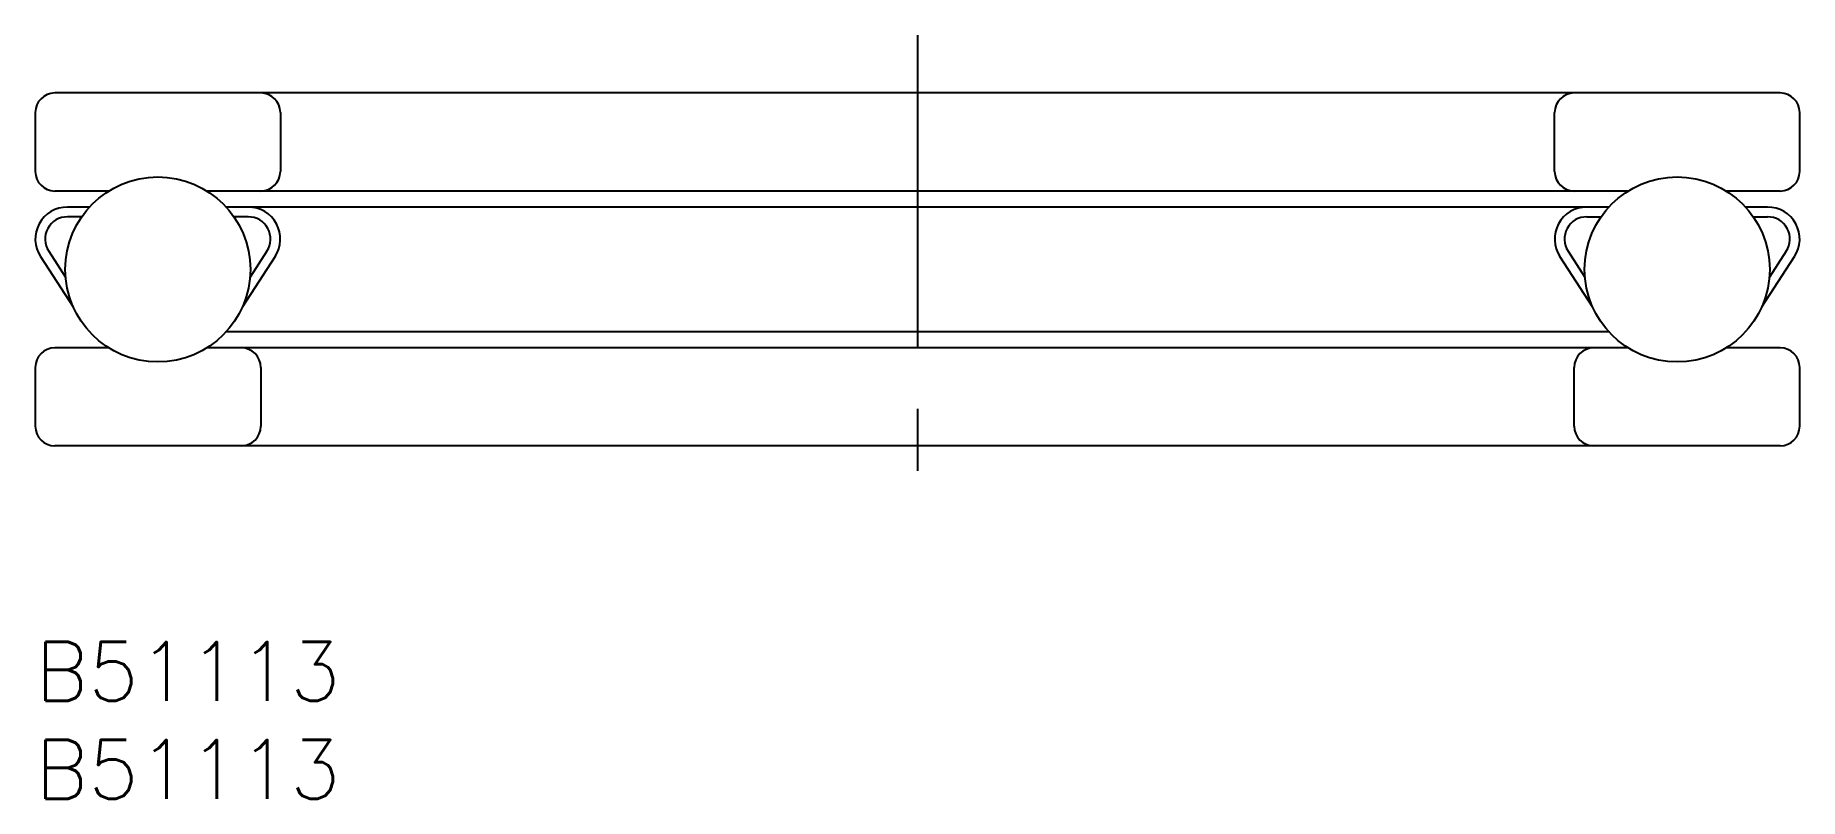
# Model space of a CAD drawing. Extents: x 0 to 90, y -8 to 30.9.
import ezdxf

# ---------------------------------------------------------------- set-up
doc = ezdxf.new("R2010")
doc.units = 0
doc.header["$LTSCALE"] = 0.5
doc.linetypes.add('CENTER', pattern=[50.8, 31.75, -6.35, 6.35, -6.35])
for name, color, linetype in [('MSM_CENTER', 1, 'CENTER'), ('MSM_CONTINUOUS', 7, 'CONTINUOUS'), ('MSM_PART_NUMBER', 7, 'CONTINUOUS')]:
    doc.layers.add(name, color=color, linetype=linetype)
doc.styles.get("Standard").update_dxf_attribs({"font": 'txt.shx', "height": 3, "bigfont": 'bigfont.shx'})

msp = doc.modelspace()

# ---------------------------------------------------------------- linework, layer by layer
at = {"layer": 'MSM_CENTER'}
msp.add_line((45, 30.943), (45, 7.133), dxfattribs=at)
at = {"layer": 'MSM_CONTINUOUS'}
for p, q in [((89, 28), (1, 28)), ((0, 27), (0, 24)), ((12.5, 27), (12.5, 24)), ((77.5, 24), (77.5, 27)), ((90, 24), (90, 27)), ((3.744, 23), (1, 23)), ((81.244, 23), (8.756, 23)), ((89, 23), (86.256, 23)), ((2.764, 22.182), (1.636, 22.182)), ((2.366, 21.682), (1.636, 21.682)), ((80.264, 22.182), (9.736, 22.182)), ((10.864, 21.682), (10.134, 21.682)), ((79.136, 21.682), (79.866, 21.682)), ((88.364, 22.182), (87.236, 22.182)), ((87.634, 21.682), (88.364, 21.682)), ((0.684, 19.926), (1.547, 18.602)), ((11.816, 19.926), (10.953, 18.602)), ((78.184, 19.926), (79.047, 18.602)), ((89.316, 19.926), (88.453, 18.602)), ((0.265, 19.653), (1.931, 17.097)), ((12.235, 19.653), (10.569, 17.097)), ((79.431, 17.097), (77.765, 19.653)), ((88.069, 17.097), (89.735, 19.653)), ((80.264, 15.818), (9.736, 15.818)), ((3.744, 15), (1, 15)), ((81.244, 15), (8.756, 15)), ((89, 15), (86.256, 15)), ((0, 14), (0, 11)), ((11.5, 14), (11.5, 11)), ((78.5, 11), (78.5, 14)), ((90, 11), (90, 14)), ((89, 10), (1, 10))]:
    msp.add_line(p, q, dxfattribs=at)
for centre in [(6.25, 19), (83.75, 19)]:
    msp.add_circle(centre, 4.72, dxfattribs=at)
for centre, radius, start, end in [((1, 27), 1, 90, 180), ((11.5, 27), 1, 0, 90), ((78.5, 27), 1, 90, 180), ((89, 27), 1, 360, 90), ((1, 24), 1, 180, 270), ((11.5, 24), 1, 270, 0), ((78.5, 24), 1, 180, 270), ((89, 24), 1, 270, 0), ((1.636, 20.546), 1.636, 90, 213.08556), ((1.636, 20.546), 1.136, 90, 213.08556), ((10.864, 20.546), 1.636, 326.91444, 90), ((10.864, 20.546), 1.136, 326.91444, 90), ((79.136, 20.546), 1.636, 90, 213.08556), ((79.136, 20.546), 1.136, 90, 213.08556), ((88.364, 20.546), 1.636, 326.91444, 90), ((88.364, 20.546), 1.136, 326.91444, 90), ((1, 14), 1, 90, 180), ((10.5, 14), 1, 0, 90), ((79.5, 14), 1, 90, 180), ((89, 14), 1, 360, 90), ((1, 11), 1, 180, 270), ((10.5, 11), 1, 270, 360), ((79.5, 11), 1, 180, 270), ((89, 11), 1, 270, 0)]:
    msp.add_arc(centre, radius, start, end, dxfattribs=at)

# ---------------------------------------------------------------- texts
at = {"layer": 'MSM_PART_NUMBER'}
for p in [(0, -3), (0, -8)]:
    msp.add_text('B51113', height=3, dxfattribs=at).set_placement(p)

doc.saveas('drawing.dxf')
